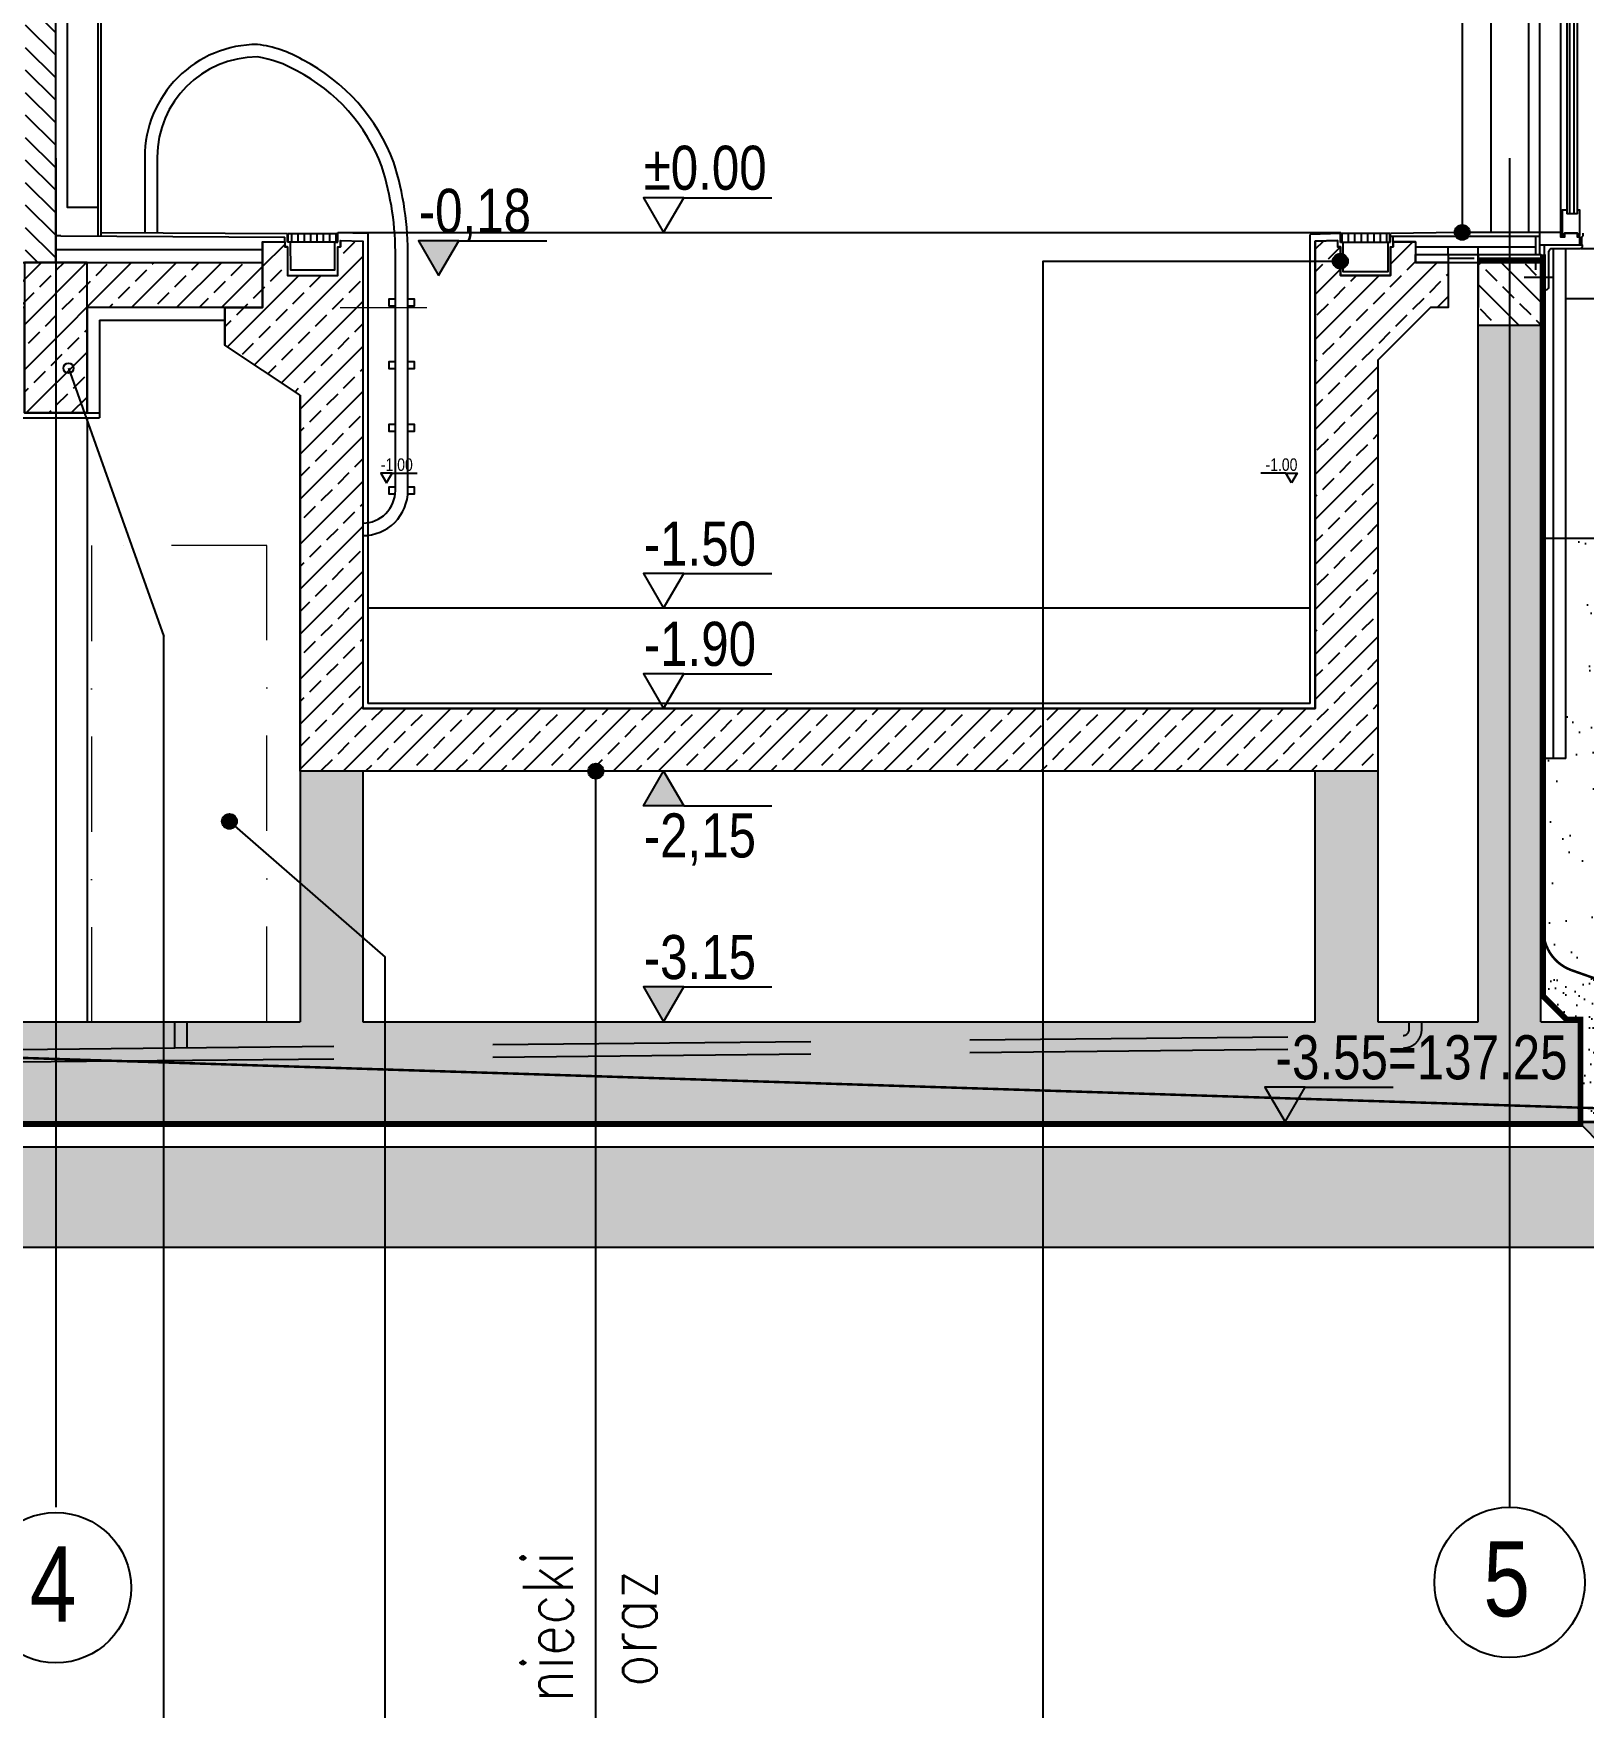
# Model space of a CAD drawing. Header units: millimetres. Extents: x -135140 to 267856, y -70704 to 149933.
# Drawn here: x -33865 to -27681, y 86351 to 93031 of the extents above; entities that cross this region are included whole.
import ezdxf

# ---------------------------------------------------------------- set-up
doc = ezdxf.new("R2010")
doc.units = ezdxf.units.MM
doc.header["$LTSCALE"] = 99.9
for name, pattern in [('ACAD_ISO03W100', [30, 12, -18]), ('ACAD_ISO10W100', [18, 12, -3, 0, -3]), ('AUDIT_D_080509132939-0', [0]), ('DASHDOT', [25.4, 12.7, -6.35, 0, -6.35]), ('DASHED', [0.75, 0.5, -0.25]), ('HIDDEN', [9.525, 6.35, -3.175])]:
    doc.linetypes.add(name, pattern=pattern)
for name, color, linetype in [('+48_DRENAŻ', 250, 'AUDIT_D_080509132939-0'), ('+48_HACZE', 253, 'Continuous'), ('+48_IZOLACJE', 250, 'Continuous'), ('+48_KOTY', 250, 'Continuous'), ('+48_MEBLE', 251, 'Continuous'), ('+48_OPISY', 251, 'Continuous'), ('+48_OPISY T', 251, 'Continuous'), ('+48_OSIE', 8, 'Continuous'), ('+48_PRZEKRÓJ', 250, 'Continuous'), ('+48_SCIANY', 250, 'Continuous'), ('+48_STOLARKA_OKNA', 250, 'Continuous'), ('+48_WEŁNA', 252, 'Continuous'), ('+48_WIDOK', 250, 'Continuous'), ('+48_ŻELBET', 250, 'Continuous'), ('1_CIENKA', 252, 'Continuous'), ('_przerywane', 8, 'DASHED'), ('SCHODY_', 250, 'Continuous')]:
    doc.layers.add(name, color=color, linetype=linetype)
doc.layers.add('Basen Osiowe', color=250, linetype='DASHDOT', lineweight=9)
doc.styles.add('WRP_ARIAL', font='ARIAL.TTF', dxfattribs={"width": 0.8})
doc.linetypes.add('ZIGZAG', pattern='A,0.00254,-5.08,[131,ltypeshp.shx,S=5.08,R=0,X=-5.08,Y=0],-10.16,[131,ltypeshp.shx,S=5.08,R=180,X=5.08,Y=0],-5.08', length=20.32254)
pattern_1 = [(45, (-740631.18, -76045.33), (-89.802561, 89.802561), []), (45, (-740541.38, -76045.33), (-89.802561, 89.802561), [63.5, -31.75])]
pattern_2 = [(37.5, (-740631.18, -76045.33), (-8.000156, 244.70662), [0, -193.04, 0, -215.9, 0, -206.375]), (7.5, (-740631.18, -76045.33), (224.76164, 358.41255), [0, -104.14, 0, -173.99, 0, -66.675]), (327.5, (-740787.39, -76045.33), (395.496185, 0.71859), [0, -63.5, 0, -228.6, 0, -298.45]), (317.5, (-740787.4, -76045.33), (381.77823, 111.46466), [0, -31.75, 0, -149.86, 0, -171.45])]

# ---------------------------------------------------------------- blocks, each defined once
blk = doc.blocks.new('OZN_OSI')
at = {"layer": '+48_OSIE', "linetype": 'Continuous', "ltscale": 5}
blk.add_circle((0, -30), 30, dxfattribs=at)
at = {"layer": '+48_OSIE', "linetype": 'Continuous', "ltscale": 5, "style": 'WRP_ARIAL', "width": 0.8}
blk.add_attdef('NR', (-23.26, -43.54), '', height=30, dxfattribs=at)
blk = doc.blocks.new('koty')
at = {"layer": '+48_KOTY', "color": 3, "ltscale": 5}
blk.add_line((70403.15, 11224.99), (70423.15, 11224.99), dxfattribs=at)
blk.add_lwpolyline([(70398.6, 11217.11), (70403.15, 11224.99), (70394.05, 11224.99)], close=True, dxfattribs=at)
at = {"layer": '+48_KOTY', "color": 3, "style": 'WRP_ARIAL', "width": 0.8}
blk.add_attdef('POZIOM', (70403.19, 11226.78), '', height=10, dxfattribs=at)

msp = doc.modelspace()

# ---------------------------------------------------------------- hatches: boundary and pattern name
at = {"layer": '+48_HACZE'}
h = msp.add_hatch(dxfattribs=at)
h.set_pattern_fill('ANSI31', color=256, scale=20, angle=90, style=0)
h.set_pattern_definition([(135, (-740631.18, -76045.325), (-44.9012806, -44.9012806), [])])
h.paths.add_polyline_path([(-33896.3, 95787.4), (-33776.3, 95787.4), (-33776.3, 92117.4), (-33896.3, 92117.4)])
at = {"layer": '+48_HACZE', "linetype": 'Continuous'}
h = msp.add_hatch(dxfattribs=at)
h.set_pattern_fill('ANSI33', color=256, scale=20, style=0)
h.set_pattern_definition([(45, (-740631.18, -76045.33), (-89.802561, 89.802561), []), (45, (-740541.38, -76045.33), (-89.802561, 89.802561), [63.5, -31.75])])
h.paths.add_polyline_path([(-32801.3, 91588.3), (-33101.3, 91787.4), (-33101.3, 91937.4), (-32951.3, 91937.4), (-32951.3, 92200.4), (-32862.3, 92200.4), (-32862.3, 92179.4), (-32851.3, 92179.4), (-32851.3, 92065.4), (-32651.3, 92065.4), (-32651.3, 92179.4), (-32640.3, 92179.4), (-32640.3, 92205), (-32551.3, 92202.4), (-32551.3, 90337.4), (-28751.3, 90337.4), (-28751.3, 92202.4), (-28662.3, 92205), (-28662.3, 92179.4), (-28651.3, 92179.4), (-28651.3, 92065.4), (-28451.3, 92065.4), (-28451.3, 92179.4), (-28440.3, 92179.4), (-28440.3, 92200.4), (-28351.3, 92200.4), (-28351.3, 92117.4), (-28221.3, 92117.4), (-28221.3, 91937.4), (-28291.3, 91937.4), (-28501.3, 91727.4), (-28501.3, 90087.4), (-32801.3, 90087.4)])
h = msp.add_hatch(dxfattribs=at)
h.set_pattern_fill('ANSI33', color=256, scale=20, style=0)
h.set_pattern_definition(pattern_1)
h.paths.add_polyline_path([(-27701.3, 88687.4), (-27701.3, 89087.4), (-27851.3, 89087.4), (-27851.3, 91867.4), (-28101.3, 91867.4), (-28101.3, 89087.4), (-28501.3, 89087.4), (-28501.3, 90087.4), (-28751.3, 90087.4), (-28751.3, 89087.4), (-32551.3, 89087.4), (-32551.3, 90087.4), (-32801.3, 90087.4), (-32801.3, 89087.4), (-35838.8, 89087.4), (-35838.8, 88587.4), (-36338.8, 88587.4), (-36338.8, 89087.4), (-38251.3, 89087.4), (-38251.3, 91937.4), (-38076.3, 91937.4), (-38076.3, 92117.4), (-38501.3, 92117.4), (-38501.3, 89087.4), (-43451.3, 89087.4), (-43451.3, 92117.4), (-43701.3, 92117.4), (-43701.3, 89087.4), (-52051.3, 89087.4), (-52051.3, 92117.4), (-52301.3, 92117.4), (-52301.3, 89087.4), (-52451.3, 89087.4), (-52451.3, 88687.4), (-37038.8, 88687.4), (-36638.8, 88287.4), (-35538.8, 88287.4), (-35138.8, 88687.4)])
h = msp.add_hatch(dxfattribs=at)
h.set_pattern_fill('ANSI33', color=256, scale=20, style=0)
h.set_pattern_definition(pattern_1)
edge = h.paths.add_edge_path()
edge.add_line((-37606.3, 91517.4), (-37856.3, 91517.4))
edge.add_line((-37856.3, 91517.4), (-37856.3, 92117.4))
edge.add_line((-37856.3, 92117.4), (-32951.3, 92117.4))
edge.add_line((-32951.3, 92117.4), (-32951.3, 91937.4))
edge.add_line((-32951.3, 91937.4), (-33651.3, 91937.4))
edge.add_line((-33651.3, 91937.4), (-33651.3, 91517.4))
edge.add_line((-33651.3, 91517.4), (-33901.3, 91517.4))
edge.add_line((-33901.3, 91517.4), (-33901.3, 91937.4))
edge.add_line((-33901.3, 91937.4), (-37606.3, 91937.4))
edge.add_line((-37606.3, 91937.4), (-37606.3, 91517.4))
edge.add_line((-37606.3, 91517.4), (-37856.3, 91517.4))
edge.add_line((-37856.3, 91517.4), (-37856.3, 92117.4))
at = {"layer": '+48_HACZE'}
h = msp.add_hatch(dxfattribs=at)
h.set_pattern_fill('ANSI33', color=256, scale=20, angle=90, style=0)
h.set_pattern_definition([(135, (-740631.18, -76045.33), (-89.802561, -89.802561), []), (135, (-740631.18, -75955.52), (-89.802561, -89.802561), [63.5, -31.75])])
h.paths.add_polyline_path([(-28101.3, 91887.4), (-28101.3, 91867.4), (-27976.3, 91867.4), (-27976.3, 92117.4), (-28101.3, 92117.4)])
h.paths.add_polyline_path([(-27851.3, 92117.4), (-27976.3, 92117.4), (-27976.3, 91867.4), (-27851.3, 91867.4)])
at = {"layer": '+48_HACZE', "ltscale": 0.15}
h = msp.add_hatch(dxfattribs=at)
h.set_pattern_fill('AR-SAND', color=256, scale=5, style=0)
h.set_pattern_definition(pattern_2)
h.paths.add_polyline_path([(-26671.2, 91017.4), (-27751.3, 91017.4), (-27751.3, 90137.4), (-27841.3, 90137.4), (-27841.3, 89453, 0.315249), (-27729.5, 89293.2), (-27272.9, 89132.4, -0.394915), (-27208.5, 89011.8)])
h = msp.add_hatch(dxfattribs=at)
h.set_pattern_fill('AR-SAND', color=256, scale=5, style=0)
h.set_pattern_definition(pattern_2)
h.paths.add_polyline_path([(-57286.3, 89265.9), (-57393.5, 89665.9), (-53686.3, 89665.9), (-53776.3, 89755.9), (-53776.3, 90817.4), (-52401.3, 90817.4), (-52401.3, 89717.4), (-52311.3, 89717.4), (-52311.3, 89191.5), (-52405.5, 89097.4), (-52461.3, 89097.4), (-52461.3, 88677.4), (-52551.3, 88587.4), (-37080.3, 88587.4), (-36680.3, 88187.4), (-35497.4, 88187.4), (-35097.4, 88587.4), (-27601.3, 88587.4), (-27691.3, 88677.4), (-27691.3, 88687.4), (-27295.5, 88687.4), (-27429.5, 88187.4), (-34931.7, 88187.4), (-35331.7, 87787.4), (-36844.4, 87787.4), (-37245.9, 88187.4), (-52551.3, 88187.4), (-52840.3, 89265.9)])
h = msp.add_hatch(dxfattribs=at)
h.set_pattern_fill('AR-SAND', color=256, scale=2, style=0)
h.set_pattern_definition([(37.5, (-740631.18, -76045.325), (-3.200063, 97.8826475), [0, -77.216, 0, -86.36, 0, -82.55]), (7.5, (-740631.18, -76045.33), (89.904657, 143.36502), [0, -41.656, 0, -69.596, 0, -26.67]), (327.5, (-740693.66, -76045.325), (158.198474, 0.287437), [0, -25.4, 0, -91.44, 0, -119.38]), (317.5, (-740693.66, -76045.33), (152.71129, 44.585865), [0, -12.7, 0, -59.944, 0, -68.58])])
h.paths.add_polyline_path([(-27729.5, 89293.2, -0.315249), (-27841.3, 89453), (-27841.3, 89191.5), (-27747.2, 89097.4), (-27691.3, 89097.4), (-27691.3, 88744.3), (-27289.3, 88731.5, 0.083077), (-27275.6, 88761.5), (-27208.5, 89011.8, 0.388826), (-27270.9, 89131.7)])
h.paths.add_polyline_path([(-27289.3, 88731.5), (-27691.3, 88744.3), (-27691.3, 88687.4), (-27372.2, 88687.4, 0.249345)])
edge = h.paths.add_edge_path(flags=0)
edge.add_arc((-27491.3, 88837.4), 50, 180, 360)
edge.add_arc((-27491.3, 88837.4), 50, 0, 180)
at = {"layer": '+48_KOTY'}
for points in [[(-32168.6, 92204.1), (-32328.8, 92204.1), (-32248.7, 92065.4)], [(-31270.9, 89948.7), (-31431.1, 89948.7), (-31351, 90087.4)]]:
    msp.add_hatch(color=256, dxfattribs=at).paths.add_polyline_path(points)
at = {"layer": '+48_KOTY', "ltscale": 2}
h = msp.add_hatch(color=256, dxfattribs=at)
h.paths.add_polyline_path([(-31310.3, 89158), (-31271, 89226.1), (-31431.1, 89226.1), (-31391.8, 89158)])
h.paths.add_polyline_path([(-31320.4, 89140.4), (-31310.3, 89158), (-31391.8, 89158), (-31381.7, 89140.4)])
h.paths.add_polyline_path([(-31351, 89087.4), (-31320.4, 89140.4), (-31381.7, 89140.4)])
at = {"layer": '+48_OPISY T'}
h = msp.add_hatch(color=256, dxfattribs=at)
edge = h.paths.add_edge_path()
edge.add_arc((-28165.3, 92237.4), 30, 0, 360)
h = msp.add_hatch(color=256, dxfattribs=at)
edge = h.paths.add_edge_path()
edge.add_arc((-28651.3, 92122.4), 30, 0, 360)
h = msp.add_hatch(color=256, dxfattribs=at)
edge = h.paths.add_edge_path()
edge.add_arc((-31621.4, 90087.4), 30, 0, 360)
h = msp.add_hatch(color=256, dxfattribs=at)
edge = h.paths.add_edge_path()
edge.add_arc((-33083.4, 89886.9), 30, 0, 360)
at = {"layer": '+48_WIDOK'}
h = msp.add_hatch(dxfattribs=at)
h.set_pattern_fill('ANSI31', color=256, scale=8, angle=45, style=0)
h.set_pattern_definition([(90, (-740631.197, -76049.063), (-25.4, 4e-15), [])])
h.paths.add_polyline_path([(-32848.9, 92233.6), (-32653.9, 92233.6), (-32653.9, 92198.6), (-32848.9, 92198.6)])
h = msp.add_hatch(dxfattribs=at)
h.set_pattern_fill('ANSI31', color=256, scale=8, angle=45, style=0)
h.set_pattern_definition([(90, (-740631.1, -76049.426), (-25.4, 4e-15), [])])
h.paths.add_polyline_path([(-28453.8, 92233.3), (-28648.8, 92233.3), (-28648.8, 92198.3), (-28640.3, 92198.3), (-28453.8, 92198.3)])

# ---------------------------------------------------------------- linework, layer by layer
at = {"layer": '+48_DRENAŻ', "linetype": 'HIDDEN', "ltscale": 0.5, "const_width": 10}
msp.add_lwpolyline([(-27701.3, 88687.4), (-27372.2, 88687.4, 0.339454), (-27275.6, 88761.5), (-27208.5, 89011.8, 0.388826), (-27270.9, 89131.7), (-27729.5, 89293.2, -0.315249), (-27841.3, 89453)], format="xyb", dxfattribs=at)
at = {"layer": '+48_HACZE', "ltscale": 0.15}
for points in [[(-27804, 92057.5), (-27918.3, 92057.5)], [(-52551.3, 88187.4), (-37245.9, 88187.4), (-36845.9, 87787.4), (-35331.7, 87787.4), (-34931.7, 88187.4), (-27429.5, 88187.4), (-27283.7, 88731.3)]]:
    msp.add_lwpolyline(points, dxfattribs=at)
at = {"layer": '+48_IZOLACJE', "linetype": 'ACAD_ISO03W100', "ltscale": 0.5, "const_width": 20}
msp.add_lwpolyline([(-35134.7, 88677.4), (-27691.3, 88677.4), (-27691.3, 89097.4), (-27747.2, 89097.4), (-27841.3, 89191.5), (-27841.3, 92149.4)], dxfattribs=at)
at = {"layer": '+48_IZOLACJE', "linetype": 'ACAD_ISO03W100', "ltscale": 0.6, "const_width": 20}
msp.add_lwpolyline([(-28101.3, 92127.4), (-27851.3, 92127.4)], dxfattribs=at)
at = {"layer": '+48_KOTY'}
msp.add_lwpolyline([(-31270.9, 89948.7), (-31431.1, 89948.7), (-31351, 90087.4), (-31270.9, 89948.7)], dxfattribs=at)
at = {"layer": '+48_MEBLE'}
for p, q in [((-27737.3, 94793.7), (-27737.4, 92311.3)), ((-27719.3, 94793.7), (-27719.4, 92311.3))]:
    msp.add_line(p, q, dxfattribs=at)
at = {"layer": '+48_OPISY'}
for p, q in [((-33344.6, 83388.4), (-33344.6, 90624.1)), ((-31621.4, 83388.4), (-31621.4, 90087.4)), ((-32462.1, 83388.4), (-32462.1, 89344.7))]:
    msp.add_line(p, q, dxfattribs=at)
for points in [[(-29084.5, 101006.8), (-29084.5, 94714.7), (-28165.3, 94714.7), (-28165.3, 92237.4)], [(-29837.3, 83388.4), (-29837.3, 92122.4), (-28651.3, 92122.4)], [(-33725.2, 91695.5), (-33344.6, 90624.1)], [(-33083.4, 89886.9), (-32462.1, 89344.7)]]:
    msp.add_lwpolyline(points, dxfattribs=at)
msp.add_circle((-33725.2, 91695.5), 20, dxfattribs=at)
at = {"layer": '+48_OPISY T'}
for centre in [(-28165.3, 92237.4), (-28651.3, 92122.4), (-31621.4, 90087.4), (-33083.4, 89886.9)]:
    msp.add_circle(centre, 30, dxfattribs=at)
at = {"layer": '+48_OSIE', "linetype": 'ACAD_ISO10W100', "ltscale": 5}
for p, q in [((-33776.3, 101525.2), (-33776.3, 87149.8)), ((-27976.3, 101525.2), (-27976.3, 87149.8))]:
    msp.add_line(p, q, dxfattribs=at)
at = {"layer": '+48_PRZEKRÓJ'}
for p, q in [((-33776.3, 92117.4), (-33776.3, 95787.4)), ((-27851.3, 92237), (-27851.3, 92237)), ((-28101.3, 91887.4), (-28101.3, 92117.4)), ((-28101.3, 89087.4), (-28101.3, 91087.4)), ((-27851.3, 89087.4), (-27851.3, 90337.4))]:
    msp.add_line(p, q, dxfattribs=at)
for points in [[(-35838.8, 89087.4), (-32801.3, 89087.4)], [(-32551.3, 89087.4), (-28751.3, 89087.4)], [(-28501.3, 89087.4), (-28101.3, 89087.4)], [(-35138.8, 88687.4), (-27701.3, 88687.4)]]:
    msp.add_lwpolyline(points, dxfattribs=at)
at = {"layer": '+48_SCIANY', "ltscale": 0.3}
for p, q in [((-28101.3, 92117.4), (-27851.3, 92117.4)), ((-27851.3, 91867.4), (-27851.3, 92117.4)), ((-28101.3, 91087.4), (-28101.3, 91887.4)), ((-28101.3, 91867.4), (-27851.3, 91867.4)), ((-27851.3, 90337.4), (-27851.3, 91867.4)), ((-27851.3, 89087.4), (-27701.3, 89087.4))]:
    msp.add_line(p, q, dxfattribs=at)
at = {"layer": '+48_SCIANY'}
msp.add_line((-27701.3, 89087.4), (-27701.3, 88687.4), dxfattribs=at)
at = {"layer": '+48_SCIANY', "ltscale": 0.3}
for points in [[(-32801.3, 91588.3), (-33101.3, 91787.4), (-33101.3, 91937.4), (-32951.3, 91937.4), (-32951.3, 92200.4), (-32862.3, 92200.4), (-32862.3, 92179.4), (-32851.3, 92179.4), (-32851.3, 92065.4), (-32651.3, 92065.4), (-32651.3, 92179.4), (-32640.3, 92179.4), (-32640.3, 92205), (-32551.3, 92202.4), (-32551.3, 90337.4), (-28751.3, 90337.4), (-28751.3, 92202.4), (-28662.3, 92205), (-28662.3, 92179.4), (-28651.3, 92179.4), (-28651.3, 92065.4), (-28451.3, 92065.4), (-28451.3, 92179.4), (-28440.3, 92179.4), (-28440.3, 92200.4), (-28351.3, 92200.4), (-28351.3, 92117.4), (-28221.3, 92117.4), (-28221.3, 91937.4), (-28291.3, 91937.4), (-28501.3, 91727.4), (-28501.3, 90087.4), (-32801.3, 90087.4), (-32801.3, 91588.3)], [(-37606.3, 91517.4), (-37856.3, 91517.4), (-37856.3, 92117.4), (-32951.3, 92117.4), (-32951.3, 91937.4), (-33651.3, 91937.4), (-33651.3, 91517.4), (-33901.3, 91517.4), (-33901.3, 91937.4), (-37606.3, 91937.4), (-37606.3, 91517.4), (-37856.3, 91517.4), (-37856.3, 92117.4)]]:
    msp.add_lwpolyline(points, dxfattribs=at)
at = {"layer": '+48_STOLARKA_OKNA'}
for p, q in [((-27705.4, 92311.3), (-27747.4, 92311.3)), ((-27696.3, 92218.4), (-27688.3, 92218.4))]:
    msp.add_line(p, q, dxfattribs=at)
for points in [[(-27705.4, 92311.3), (-27705.3, 94793.7), (-27747.3, 94793.7), (-27747.4, 92311.3)], [(-27747.4, 92326.3), (-27766, 92326.3), (-27766, 92226.3), (-27757.3, 92226.3), (-27757.3, 92234.3), (-27705.2, 92234.3), (-27705.2, 92226.3), (-27696.4, 92226.3), (-27696.4, 92326.3), (-27705.4, 92326.3)], [(-27856.3, 92187.5), (-27696.5, 92187.5), (-27696.5, 92218.4), (-27705.2, 92218.4), (-27705.2, 92234.3), (-27757.3, 92234.3), (-27757.3, 92218.3), (-27771.1, 92218.3), (-27771.1, 92237.4), (-27856.3, 92237.4), (-27856.3, 92187.5)], [(-27688.3, 92218.4), (-27683.8, 92222.8)], [(-27688.3, 92187.5), (-27688.3, 92218.4)], [(-27683.8, 92233.8), (-27683.8, 92222.8)]]:
    msp.add_lwpolyline(points, dxfattribs=at)
msp.add_lwpolyline([(-27836.3, 92007.5), (-27836.3, 92187.5), (-27686.3, 92187.5), (-27686.3, 92182.5, -0.414214), (-27696.3, 92172.5), (-27806.3, 92172.5, 0.414214), (-27821.3, 92157.5), (-27821.3, 92017.5, -0.414214), (-27831.3, 92007.5), (-27836.3, 92007.5)], format="xyb", dxfattribs=at)
at = {"layer": '+48_WEŁNA', "linetype": 'ZIGZAG', "ltscale": 0.9}
msp.add_line((-27801.3, 90137.4), (-27801.3, 92172.5), dxfattribs=at)
at = {"layer": '+48_WEŁNA'}
for p, q in [((-33601.3, 91887.4), (-33601.3, 91497.4)), ((-33601.3, 91887.4), (-33101.3, 91887.4)), ((-33651.3, 91517.4), (-33601.3, 91517.4))]:
    msp.add_line(p, q, dxfattribs=at)
msp.add_lwpolyline([(-33951.3, 91497.4), (-33601.3, 91497.4)], dxfattribs=at)
at = {"layer": '+48_WIDOK'}
for p, q in [((-33608.8, 93237.4), (-33608.8, 92222.4)), ((-33596.3, 93237.4), (-33596.3, 92222.4)), ((-33756.3, 92223.3), (-33776.3, 92223.3)), ((-33756.3, 92223.3), (-32862.3, 92218.7)), ((-32862.3, 92200.4), (-32862.3, 92218.7)), ((-32651.1, 92237.4), (-28648.7, 92237.4)), ((-28177.9, 92237.4), (-28451.3, 92233.3)), ((-28451.3, 92222.4), (-27856.3, 92222.4)), ((-28440.3, 92200.4), (-28440.3, 92222.4)), ((-27856.3, 92237.4), (-28177.9, 92237.4)), ((-32951.3, 92167.4), (-33776.3, 92167.4)), ((-28351.3, 92179.4), (-28217.9, 92179.4)), ((-28221.3, 92149.4), (-28221.3, 92179.4)), ((-28217.9, 92134.6), (-28117.9, 92134.6)), ((-28101.3, 92179.4), (-27871.3, 92179.4)), ((-28101.3, 92149.4), (-28101.3, 92179.4)), ((-28101.3, 92149.4), (-28101.3, 92117.4)), ((-27856.3, 92187.5), (-27856.3, 92149.4)), ((-27751.3, 90137.4), (-27751.3, 92173.4)), ((-27692.3, 92173.4), (-24521.4, 92173.4)), ((-27751.3, 91973.4), (-24521.4, 91973.4)), ((-27751.3, 90137.4), (-27851.3, 90137.4)), ((-27751.3, 89087.4), (-27851.3, 89187.4)), ((-27701.3, 88687.4), (-27601.3, 88587.4))]:
    msp.add_line(p, q, dxfattribs=at)
at = {"layer": '+48_WIDOK', "linetype": 'HIDDEN', "ltscale": 0.3}
for p, q in [((-28221.3, 92179.4), (-28101.3, 92179.4)), ((-28221.3, 92149.4), (-28101.3, 92149.4)), ((-28221.3, 92117.4), (-28101.3, 92117.4))]:
    msp.add_line(p, q, dxfattribs=at)
at = {"layer": '+48_WIDOK', "linetype": 'Continuous'}
msp.add_line((-33651.3, 91497.4), (-33651.3, 89087.4), dxfattribs=at)
at = {"layer": '+48_WIDOK', "linetype": 'HIDDEN', "ltscale": 2}
for p, q in [((-27851.3, 91017.4), (-24521.4, 91017.4)), ((-33301.4, 88983.4), (-33301.4, 89087.4)), ((-33251.4, 88983.9), (-33251.4, 89087.4)), ((-27701.3, 88687.4), (-27295.5, 88687.4))]:
    msp.add_line(p, q, dxfattribs=at)
at = {"layer": '+48_WIDOK', "ltscale": 3}
for points in [[(-28051.3, 94937.4), (-28051.3, 92237.7)], [(-27901.3, 94937.4), (-27901.3, 92237.8)]]:
    msp.add_lwpolyline(points, dxfattribs=at)
at = {"layer": '+48_WIDOK'}
for points in [[(-33728.8, 93237.4), (-33608.8, 93237.4), (-33608.8, 92337.4), (-33728.8, 92337.4)], [(-32848.9, 92233.6), (-32653.9, 92233.6), (-32653.9, 92198.6), (-32848.9, 92198.6)], [(-28453.8, 92233.3), (-28648.8, 92233.3), (-28648.8, 92198.3), (-28453.8, 92198.3)], [(-28221.3, 92117.4), (-28351.3, 92117.4), (-28351.3, 92149.4), (-28221.3, 92149.4)], [(-28101.3, 92149.4), (-27851.3, 92149.4), (-27851.3, 92117.4), (-28101.3, 92117.4)]]:
    msp.add_lwpolyline(points, close=True, dxfattribs=at)
for points in [[(-32551.3, 91027.4, 0.414214), (-32371.3, 91207.4), (-32371.3, 92137.4, 0.079885), (-32427.8, 92516.3, 0.185707), (-32791.8, 92926.5, 0.098508), (-32971.3, 92987.4, 0.414214), (-33421.3, 92537.4), (-33421.3, 92237.4)], [(-32551.3, 91077.4, 0.414214), (-32421.3, 91207.4), (-32421.3, 92137.7, 0.079744), (-32475.2, 92500.3, 0.184992), (-32814.3, 92881.8, 0.096475), (-32971.9, 92937.4, 0.413818), (-33371.3, 92537.4), (-33371.3, 92237.4)]]:
    msp.add_lwpolyline(points, format="xyb", dxfattribs=at)
for points in [[(-27871.3, 92149.4), (-27871.3, 92222.4)], [(-27871.3, 92087.8), (-27871.3, 92117.4)], [(-32421.3, 91942.4), (-32446.3, 91942.4), (-32446.3, 91972.4), (-32421.3, 91972.4)], [(-32371.3, 91972.4), (-32346.3, 91972.4), (-32346.3, 91942.4), (-32371.3, 91942.4)], [(-32421.3, 91692.4), (-32446.3, 91692.4), (-32446.3, 91722.4), (-32421.3, 91722.4)], [(-32371.3, 91722.4), (-32346.3, 91722.4), (-32346.3, 91692.4), (-32371.3, 91692.4)], [(-32421.3, 91442.4), (-32446.3, 91442.4), (-32446.3, 91472.4), (-32421.3, 91472.4)], [(-32371.3, 91472.4), (-32346.3, 91472.4), (-32346.3, 91442.4), (-32371.3, 91442.4)], [(-32422.2, 91192.4), (-32446.3, 91192.4), (-32446.3, 91222.4), (-32421.3, 91222.4)], [(-32371.3, 91222.4), (-32346.3, 91222.4), (-32346.3, 91192.4), (-32372, 91192.4)], [(-28771.3, 90737.4), (-32531.3, 90737.4)], [(-27601.3, 88587.4), (-35097.4, 88587.4), (-35497.4, 88187.4), (-36680.3, 88187.4), (-37080.3, 88587.4), (-52551.3, 88587.4)]]:
    msp.add_lwpolyline(points, dxfattribs=at)
at = {"layer": '+48_WIDOK', "linetype": 'DASHED', "ltscale": 15, "const_width": 10}
msp.add_lwpolyline([(-24521.4, 88643), (-55632.2, 89637.4), (-58929.9, 89637.4)], dxfattribs=at)
at = {"layer": '+48_WIDOK', "linetype": 'HIDDEN', "ltscale": 2}
for points in [[(-35838.8, 88958), (-28401.1, 89032.4, 0.411244), (-28376.3, 89057.4), (-28376.3, 89087.4)], [(-35838.8, 88908), (-28400.6, 88982.4, 0.411273), (-28326.3, 89057.4), (-28326.3, 89087.4)]]:
    msp.add_lwpolyline(points, format="xyb", dxfattribs=at)
at = {"layer": '+48_ŻELBET', "linetype": 'Continuous'}
for p, q in [((-32951.3, 92200.4), (-32951.3, 91937.4)), ((-32951.3, 92200.4), (-32862.3, 92200.4)), ((-32862.3, 92200.4), (-32862.3, 92179.4)), ((-32640.3, 92205), (-32551.3, 92202.4)), ((-32640.3, 92205), (-32640.3, 92179.4)), ((-32551.3, 92202.4), (-32551.3, 90337.4)), ((-28662.3, 92205), (-28751.3, 92202.4)), ((-28662.3, 92205), (-28662.3, 92179.4)), ((-28440.3, 92200.4), (-28440.3, 92179.4)), ((-28351.3, 92200.4), (-28440.3, 92200.4)), ((-28351.3, 92200.4), (-28351.3, 92117.4)), ((-32851.3, 92179.4), (-32862.3, 92179.4)), ((-32651.3, 92179.4), (-32640.3, 92179.4)), ((-28651.3, 92179.4), (-28662.3, 92179.4)), ((-28451.3, 92179.4), (-28440.3, 92179.4)), ((-37856.3, 92117.4), (-33651.3, 92117.4)), ((-33651.3, 92117.4), (-32951.3, 92117.4)), ((-28351.3, 92117.4), (-28221.3, 92117.4)), ((-28221.3, 92117.4), (-28351.3, 92117.4)), ((-28221.3, 92117.4), (-28221.3, 91937.4)), ((-28101.3, 92117.4), (-28101.3, 91937.4)), ((-32951.3, 91937.4), (-33651.3, 91937.4)), ((-33101.3, 91937.4), (-33101.3, 91787.4)), ((-28501.3, 91727.4), (-28291.3, 91937.4)), ((-28221.3, 91937.4), (-28291.3, 91937.4)), ((-32801.3, 91588.3), (-33101.3, 91787.4)), ((-28501.3, 91727.4), (-28501.3, 89087.4)), ((-32801.3, 91588.3), (-32801.3, 89087.4)), ((-28751.3, 90337.4), (-32551.3, 90337.4)), ((-32551.3, 90087.4), (-32551.3, 89087.4)), ((-28751.3, 90087.4), (-32551.3, 90087.4)), ((-28751.3, 89087.4), (-28751.3, 90087.4))]:
    msp.add_line(p, q, dxfattribs=at)
for points in [[(-28751.3, 92202.4), (-28751.3, 90337.4)], [(-32851.3, 92179.4), (-32851.3, 92065.4), (-32651.3, 92065.4), (-32651.3, 92179.4)], [(-28451.3, 92179.4), (-28451.3, 92065.4), (-28651.3, 92065.4), (-28651.3, 92179.4)]]:
    msp.add_lwpolyline(points, dxfattribs=at)
msp.add_lwpolyline([(-33901.3, 91517.4), (-33651.3, 91517.4), (-33651.3, 92117.4), (-33901.3, 92117.4)], close=True, dxfattribs=at)
at = {"layer": '1_CIENKA'}
for p, q in [((-33596.3, 92237.4), (-32851.4, 92233.6)), ((-32851.4, 92198.6), (-32851.4, 92233.6)), ((-32840.4, 92198.6), (-32851.4, 92198.6)), ((-32662.4, 92198.6), (-32651.4, 92198.6)), ((-32662.4, 92198.6), (-32651.4, 92198.6)), ((-32662.4, 92198.6), (-32651.4, 92198.6)), ((-32662.4, 92198.6), (-32651.3, 92198.6)), ((-32651.3, 92237.4), (-32531.3, 92233.8)), ((-32651.3, 92198.6), (-32651.3, 92237.4)), ((-32531.3, 92233.8), (-32531.3, 90357.4)), ((-28771.3, 90357.4), (-28771.3, 92229.7)), ((-28640.3, 92197.1), (-28651.3, 92197.1)), ((-28640.3, 92197.1), (-28651.3, 92197.1)), ((-28771.3, 90357.4), (-32531.3, 90357.4))]:
    msp.add_line(p, q, dxfattribs=at)
at = {"layer": '1_CIENKA', "ltscale": 0.3}
for p, q in [((-28651.3, 92233.3), (-28771.3, 92229.7)), ((-28651.3, 92197.1), (-28651.3, 92233.3)), ((-28462.3, 92198.3), (-28451.3, 92198.3)), ((-28451.3, 92198.3), (-28451.3, 92233.3))]:
    msp.add_line(p, q, dxfattribs=at)
at = {"layer": '1_CIENKA'}
for points in [[(-32840.4, 92198.6), (-32840.3, 92088.4), (-32662.3, 92088.4), (-32662.4, 92198.6)], [(-28462.3, 92198.3), (-28462.3, 92080.4), (-28640.3, 92080.4), (-28640.3, 92197.1)]]:
    msp.add_lwpolyline(points, dxfattribs=at)
at = {"layer": '_przerywane', "linetype": 'Continuous', "flags": 128}
msp.add_lwpolyline([(-27771.7, 92237.4), (-27771.7, 94878.7), (-27794.1, 94878.7), (-27794.1, 94873, -0.414214), (-27797.1, 94870.1), (-27810.4, 94870.1), (-27845.4, 94870.1, -0.414214), (-27848.4, 94873), (-27848.4, 94878.7), (-27848.4, 94878.7), (-27856.2, 94878.7), (-27856.2, 92237.4)], format="xyb", dxfattribs=at)
at = {"layer": 'Basen Osiowe', "ltscale": 0.4}
msp.add_line((-32641.2, 91937.4), (-32295.9, 91937.4), dxfattribs=at)
at = {"layer": 'Basen Osiowe', "ltscale": 0.3}
msp.add_lwpolyline([(-33634.1, 89087.4), (-32934.1, 89087.4), (-32934.1, 90987.4), (-33634.1, 90987.4)], close=True, dxfattribs=at)

# ---------------------------------------------------------------- block references
at = {"layer": '+48_KOTY'}
ref = msp.add_blockref('koty', (-1270322.5, -105176.8), dxfattribs=dict(at, xscale=17.59937698964495, yscale=17.59937698948488, zscale=17.59937698949881))
ref.add_attrib('POZIOM', '%%P0.00', (-31430.7, 92407.5), dxfattribs={"color": 3, "height": 175.99, "style": 'WRP_ARIAL', "width": 0.8})
ref = msp.add_blockref('koty', (-1271220.2, -105348.8), dxfattribs=dict(at, xscale=17.59937698964495, yscale=17.59937698948488, zscale=17.59937698949881))
ref.add_attrib('POZIOM', '-0,18', (-32328.4, 92235.5), dxfattribs={"color": 3, "height": 175.99, "style": 'WRP_ARIAL', "width": 0.8})
ref = msp.add_blockref('koty', (-384449.6, 35151.8), dxfattribs=dict(at, xscale=5, yscale=5, zscale=5))
ref.add_attrib('POZIOM', '-1.00', (-32479.2, 91285.7), dxfattribs={"color": 3, "height": 50, "style": 'WRP_ARIAL', "width": 0.8})
ref = msp.add_blockref('koty', (323146.9, 35151.8), dxfattribs=dict(at, xscale=-5, yscale=5, zscale=5))
ref.add_attrib('POZIOM', '-1.00', (-28949.9, 91285.7), dxfattribs={"color": 3, "height": 50, "style": 'WRP_ARIAL', "width": 0.8})
ref = msp.add_blockref('koty', (-1270322.5, -106676.8), dxfattribs=dict(at, xscale=17.59937698941212, yscale=17.59937698948488, zscale=17.59937698949881))
ref.add_attrib('POZIOM', '-1.50', (-31430.7, 90907.5), dxfattribs={"color": 3, "height": 175.99, "style": 'WRP_ARIAL', "width": 0.8})
ref = msp.add_blockref('koty', (-1270322.5, -107076.8), dxfattribs=dict(at, xscale=17.59937698941212, yscale=17.59937698948488, zscale=17.59937698949881))
ref.add_attrib('POZIOM', '-1.90', (-31430.7, 90507.5), dxfattribs={"color": 3, "height": 175.99, "style": 'WRP_ARIAL', "width": 0.8})
ref = msp.add_blockref('koty', (-1270322.5, 287501.6), dxfattribs=dict(at, xscale=-17.59937698941212, yscale=17.59937698948488, zscale=17.59937698949881, rotation=180))
ref.add_attrib('POZIOM', '-2,15', (-31430.7, 89742.9), dxfattribs={"color": 3, "height": 175.99, "style": 'WRP_ARIAL', "width": 0.8})
ref = msp.add_blockref('koty', (-1270322.5, -108326.8), dxfattribs=dict(at, xscale=17.59937698941212, yscale=17.59937698948488, zscale=17.59937698949881))
ref.add_attrib('POZIOM', '-3.15', (-31430.7, 89257.5), dxfattribs={"color": 3, "height": 175.99, "style": 'WRP_ARIAL', "width": 0.8})
ref = msp.add_blockref('koty', (-1267843.5, -108726.8), dxfattribs=dict(at, xscale=17.59937698929571, yscale=17.59937698948488, zscale=17.59937698949881))
ref.add_attrib('POZIOM', '-3.55=137.25', (-28909.6, 88857.5), dxfattribs={"color": 3, "height": 175.994, "style": 'WRP_ARIAL', "width": 0.8})
at = {"layer": 'SCHODY_'}
ref = msp.add_blockref('OZN_OSI', (-33775.7, 87128.8), dxfattribs=dict(at, xscale=10, yscale=10, zscale=10))
ref.add_attrib('NR', '4', (-33880.4, 86693.4), dxfattribs={"layer": '+48_OSIE', "linetype": 'Continuous', "ltscale": 5, "height": 300, "style": 'WRP_ARIAL', "width": 0.8})
ref = msp.add_blockref('OZN_OSI', (-27976.3, 87149.8), dxfattribs=dict(at, xscale=10, yscale=10, zscale=10))
ref.add_attrib('NR', '5', (-28081, 86714.4), dxfattribs={"layer": '+48_OSIE', "linetype": 'Continuous', "ltscale": 5, "height": 300, "style": 'WRP_ARIAL', "width": 0.8})

# ---------------------------------------------------------------- texts
at = {"layer": '+48_OPISY', "insert": (-31912.7, 83388.4), "char_height": 200, "width": 4002.162, "attachment_point": 1, "rotation": 90, "style": 'WRP_ARIAL'}
msp.add_mtext('{\\Fromans|c238;monolit., żelb. konstrukcja niecki basenowej wg proj. konstr. oraz proj. techn. bas,}', dxfattribs=at)

doc.saveas('drawing.dxf')
